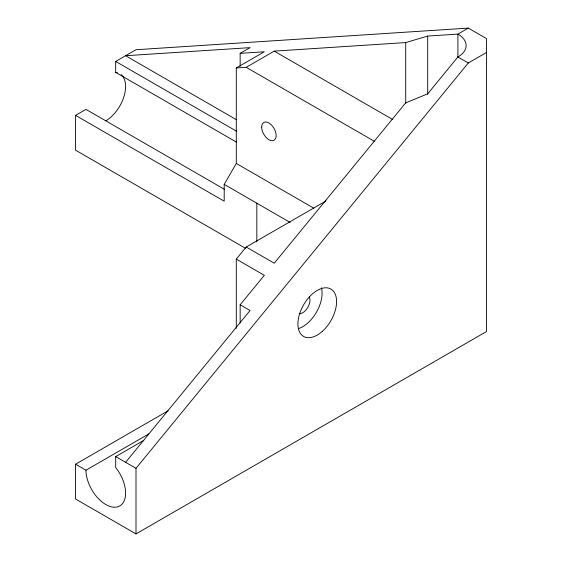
<?xml version="1.0" encoding="UTF-8"?>
<svg xmlns="http://www.w3.org/2000/svg" width="562" height="562" viewBox="0 0 562 562"><rect width="100%" height="100%" fill="white"/><g stroke="black" fill="none" stroke-linecap="round" stroke-linejoin="round"><path stroke-width="0.84" d="M245.453 248.271L75.575 150.195L75.575 115.379L224.203 201.189L224.203 184.378L236.293 163.444L236.293 67.96L264.323 51.774L240.157 53.348L240.157 66.386M236.293 328.32L236.293 259.117L246.212 247.02L325.96 200.978M240.157 323.031L240.157 304.78L264.323 275.303L236.293 259.117M125.6 462.322L250.069 310.505L240.157 304.78M168.094 410.794L75.575 464.205L75.575 499.021L135.997 533.9L486.425 331.58L486.425 38.567L468.301 28.1L457.904 34.099A28.023 16.179 0 0 1 457.904 56.98L427.696 93.833L405.708 102.853L274.242 263.206L246.212 247.02M135.997 533.9L135.997 468.322L468.301 62.979L486.425 52.519M236.265 142.01L115.695 72.4L115.695 61.448L135.997 49.73L468.301 28.1M75.575 115.379L85.965 109.379L224.737 189.499M240.157 53.348L250.069 47.63L125.6 55.729L236.405 119.699M236.293 67.96L246.212 67.314L274.242 51.128L405.708 42.572L427.696 36.066L457.904 34.099L457.904 57.647M75.575 464.205L85.965 470.204L148.909 433.864M85.965 470.204A28.023 16.179 60 0 0 115.695 507.184A28.023 16.179 60 0 0 115.695 467.549L115.695 456.597L143.774 440.39M457.904 56.98L468.301 62.979M274.242 51.128L392.789 119.573M246.212 67.314L374.566 141.42M115.695 61.448L236.363 131.115M236.293 163.444L313.779 208.186M224.203 184.378L290.062 222.397M115.695 456.597L135.997 468.322M427.696 36.066L427.696 94.353M405.708 42.572L405.708 103.52M256.834 203.212L256.834 241.716M309.318 297.038A10.256 5.922 -60 0 1 307.653 307.716A10.256 5.922 -60 0 1 299.125 313.715M321.429 287.814A27.341 15.785 -60 0 1 298.443 328.622M121.181 74.648A28.023 16.179 -60 0 1 123.675 97.458A28.023 16.179 -60 0 1 105.782 120.823M115.695 72.4A28.023 16.179 -60 0 1 117.43 72.702M322.258 331.418A27.341 15.785 -60 0 0 330.92 289.065A27.341 15.785 -60 0 0 298.577 317.748A27.341 15.785 -60 0 0 322.258 331.418M261.667 127.167A10.256 5.922 60 0 0 272.542 140.697A10.256 5.922 60 0 0 272.542 126.197A10.256 5.922 60 0 0 261.667 127.167"/></g></svg>
